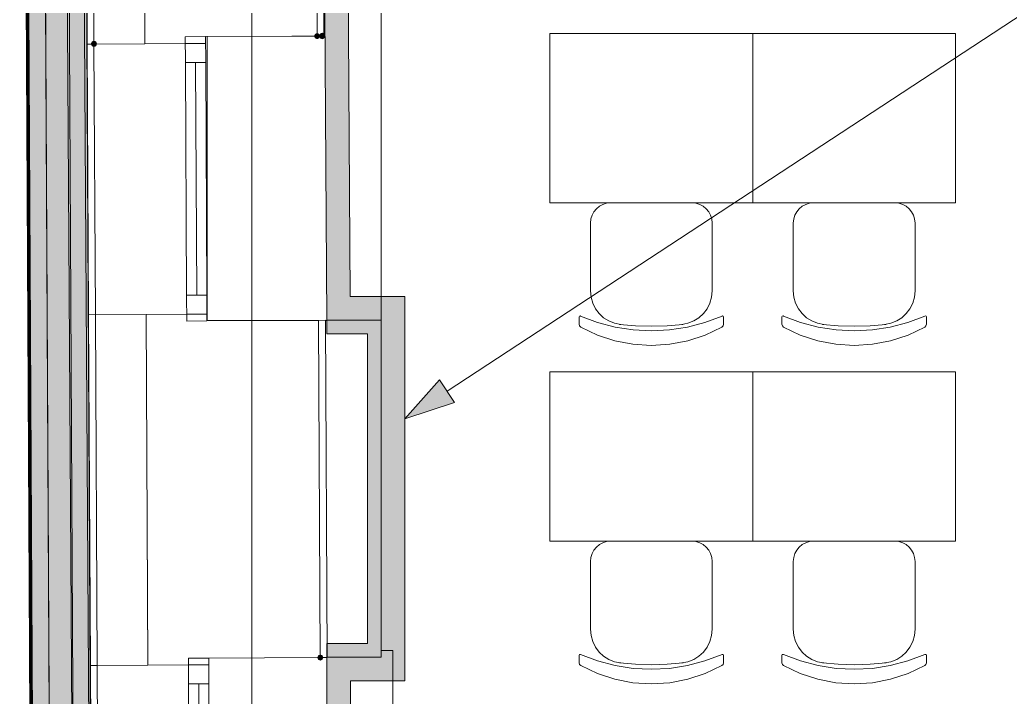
# Model space of a CAD drawing. Header units: millimetres. Extents: x 0 to 1189, y 0 to 841.
# Drawn here: x 231.81 to 261.1, y 434.51 to 454.52 of the extents above; entities that cross this region are included whole.
import ezdxf

# ---------------------------------------------------------------- set-up
doc = ezdxf.new("R2010")
doc.units = ezdxf.units.MM

msp = doc.modelspace()

# ---------------------------------------------------------------- hatches: boundary and pattern name
at = {"true_color": 0x3d3d3d}
h = msp.add_hatch(color=250, dxfattribs=at)
h.dxf.hatch_style = 2
h.paths.add_polyline_path([(233.597357, 492.155523), (234.233358, 368.207333), (232.456355, 366.41133), (231.811354, 492.145523)])
h = msp.add_hatch(color=250, dxfattribs=at)
h.dxf.hatch_style = 2
h.paths.add_polyline_path([(231.852354, 491.855522), (232.496355, 366.461331), (232.454355, 366.40933), (231.811354, 491.855522)])
at = {"true_color": 0xf1d696}
h = msp.add_hatch(color=41, dxfattribs=at)
h.dxf.hatch_style = 2
h.paths.add_polyline_path([(241.581369, 446.344453), (240.881368, 446.344453), (240.649368, 482.235507), (241.349369, 482.235507)])
h = msp.add_hatch(color=7)
h.dxf.hatch_style = 2
h.paths.add_polyline_path([(240.603368, 454.130465), (240.539805, 454.104027), (240.513367, 454.040464), (240.539805, 453.976902), (240.603368, 453.950464), (240.66693, 453.976902), (240.693368, 454.040464), (240.66693, 454.104027)])
h = msp.add_hatch(color=7)
h.dxf.hatch_style = 2
h.paths.add_polyline_path([(240.844368, 454.051464), (240.81793, 454.115027), (240.754368, 454.141465), (240.690805, 454.115027), (240.664368, 454.051464), (240.664368, 454.036464), (240.690805, 453.972902), (240.754368, 453.946464), (240.81793, 453.972902), (240.844368, 454.036464)])
h = msp.add_hatch(color=7)
h.dxf.hatch_style = 2
h.paths.add_polyline_path([(234.094358, 453.816464), (234.06792, 453.880027), (234.004358, 453.906464), (233.940795, 453.880027), (233.914357, 453.816464), (233.914357, 453.806464), (233.940795, 453.742901), (234.004358, 453.716464), (234.06792, 453.742901), (234.094358, 453.806464)])
h = msp.add_hatch(color=41, dxfattribs=at)
h.dxf.hatch_style = 2
h.paths.add_polyline_path([(241.581369, 446.344453), (240.890368, 445.648452), (240.881368, 446.344453)])
h = msp.add_hatch(color=41, dxfattribs=at)
h.dxf.hatch_style = 2
h.paths.add_polyline_path([(241.581369, 446.344453), (241.585369, 445.644452), (240.885368, 445.644452)])
h = msp.add_hatch(color=41, dxfattribs=at)
h.dxf.hatch_style = 2
h.paths.add_polyline_path([(242.49537, 446.344453), (242.49537, 445.644452), (241.585369, 445.644452), (241.581369, 446.344453)])
h = msp.add_hatch(color=41, dxfattribs=at)
h.dxf.hatch_style = 2
h.paths.add_polyline_path([(242.49537, 445.644452), (243.195372, 446.344453), (243.195372, 445.644452)])
h = msp.add_hatch(color=41, dxfattribs=at)
h.dxf.hatch_style = 2
h.paths.add_polyline_path([(242.49537, 446.344453), (243.195372, 446.344453), (242.49537, 445.644452)])
h = msp.add_hatch(color=7)
h.dxf.hatch_style = 2
h.paths.add_polyline_path([(242.49537, 445.644452), (242.49537, 445.244451), (240.885368, 445.244451), (240.885368, 445.644452)])
h = msp.add_hatch(color=41, dxfattribs=at)
h.dxf.hatch_style = 2
h.paths.add_polyline_path([(243.195372, 435.690436), (242.49537, 435.690436), (242.49537, 445.644452), (243.195372, 445.644452)])
h = msp.add_hatch(color=7)
h.dxf.hatch_style = 2
h.paths.add_polyline_path([(242.49537, 435.690436), (242.09537, 435.690436), (242.09537, 445.244451), (242.49537, 445.244451)])
at = {"true_color": 0x0077b0}
h = msp.add_hatch(color=144, dxfattribs=at)
h.dxf.hatch_style = 2
h.paths.add_polyline_path([(243.195372, 442.734447), (244.224373, 443.887449), (244.663374, 443.218448)])
h = msp.add_hatch(color=7)
h.dxf.hatch_style = 2
h.paths.add_polyline_path([(242.09537, 435.690436), (240.885368, 435.690436), (240.885368, 436.090437), (242.09537, 436.090437)])
h = msp.add_hatch(color=7)
h.dxf.hatch_style = 2
h.paths.add_polyline_path([(240.697368, 435.767436), (240.633805, 435.740999), (240.607368, 435.677436), (240.633805, 435.613874), (240.697368, 435.587436), (240.76093, 435.613874), (240.787368, 435.677436), (240.76093, 435.740999)])
at = {"true_color": 0xf1d696}
h = msp.add_hatch(color=41, dxfattribs=at)
h.dxf.hatch_style = 2
h.paths.add_polyline_path([(241.589369, 434.990435), (240.889368, 434.990435), (240.885368, 435.690436)])
h = msp.add_hatch(color=41, dxfattribs=at)
h.dxf.hatch_style = 2
h.paths.add_polyline_path([(240.885368, 435.690436), (241.585369, 435.690436), (241.589369, 434.990435)])
h = msp.add_hatch(color=41, dxfattribs=at)
h.dxf.hatch_style = 2
h.paths.add_polyline_path([(241.589369, 434.990435), (241.585369, 435.690436), (242.49537, 435.690436), (242.49537, 434.990435)])
h = msp.add_hatch(color=41, dxfattribs=at)
h.dxf.hatch_style = 2
h.paths.add_polyline_path([(242.49537, 435.690436), (243.195372, 434.990435), (242.49537, 434.990435)])
h = msp.add_hatch(color=41, dxfattribs=at)
h.dxf.hatch_style = 2
h.paths.add_polyline_path([(243.195372, 435.690436), (243.195372, 434.990435), (242.49537, 435.690436)])
h = msp.add_hatch(color=41, dxfattribs=at)
h.dxf.hatch_style = 2
h.paths.add_polyline_path([(241.734369, 408.844395), (241.034368, 408.844395), (240.889368, 434.990435), (241.589369, 434.990435)])

# ---------------------------------------------------------------- linework, layer by layer
at = {"color": 7, "lineweight": 0}
for points in [[(238.672365, 237.628134), (238.672365, 729.022884)], [(233.025356, 367.007331), (232.382355, 492.304523)], [(232.456355, 366.41133), (231.811354, 492.145523)], [(232.469355, 366.424331), (231.824354, 492.145523)], [(233.762357, 367.707332), (232.988356, 492.151523)], [(233.083356, 492.152523), (233.722357, 367.707332)], [(233.488357, 492.154523), (234.177358, 381.361353)], [(234.233358, 368.197333), (233.597357, 492.155523)], [(234.233358, 368.197333), (233.597357, 492.155523)], [(232.454355, 366.40933), (231.811354, 491.855522)], [(232.466355, 366.421331), (231.822354, 491.855522)], [(232.467355, 366.422331), (231.823354, 491.855522)], [(232.472355, 366.427331), (231.828354, 491.855522)], [(232.489355, 366.444331), (231.846354, 491.855522)], [(232.493355, 366.448331), (231.849354, 491.855522)], [(232.496355, 366.451331), (231.852354, 491.855522)], [(232.508355, 366.463331), (231.864354, 491.855522)], [(232.528355, 366.507331), (231.887354, 491.404521)], [(232.387355, 491.407521), (233.026356, 367.007331)], [(242.49537, 445.644452), (242.49537, 482.933509)], [(240.649368, 482.235507), (240.885368, 445.644452)], [(241.581369, 446.344453), (241.349369, 482.235507)], [(233.746357, 465.097481), (233.804357, 453.805464)], [(233.746357, 465.097481), (233.804357, 453.815464)], [(234.004358, 453.806464), (233.946357, 465.098481)], [(235.44636, 465.106481), (235.50436, 453.814464)], [(235.50436, 453.824464), (235.44636, 465.106481)], [(240.603368, 454.040464), (240.548368, 464.732481)], [(240.803368, 454.041464), (240.748368, 464.733481)], [(237.303363, 454.023464), (236.703362, 454.020464)], [(237.303363, 454.023464), (236.703362, 454.020464)], [(236.703362, 454.020464), (236.707362, 453.260463)], [(236.703362, 454.020464), (236.707362, 453.260463)], [(237.303363, 454.023464), (240.603368, 454.040464)], [(237.307363, 453.263463), (237.303363, 454.023464)], [(237.307363, 453.263463), (237.303363, 454.023464)], [(237.354363, 454.024464), (237.354363, 445.640452)], [(240.754368, 454.036464), (239.857366, 454.036464)], [(240.603368, 454.040464), (240.803368, 454.041464)], [(233.804357, 453.815464), (233.845357, 445.805452)], [(233.845357, 445.805452), (233.804357, 453.815464)], [(233.804357, 453.805464), (234.004358, 453.806464)], [(234.004358, 453.806464), (235.50436, 453.814464)], [(234.045358, 445.806452), (234.004358, 453.806464)], [(235.50436, 453.814464), (236.704362, 453.820464)], [(237.304363, 453.823464), (236.704362, 453.820464)], [(236.707362, 453.260463), (237.307363, 453.263463)], [(236.742362, 446.380453), (236.707362, 453.260463)], [(237.042362, 446.382453), (237.007362, 453.262463)], [(237.307363, 453.263463), (237.342363, 446.383453)], [(236.742362, 446.380453), (237.342363, 446.383453)], [(236.746362, 445.620452), (236.742362, 446.380453)], [(236.742362, 446.380453), (236.746362, 445.620452)], [(237.342363, 446.383453), (237.346363, 445.623452)], [(237.346363, 445.623452), (237.342363, 446.383453)], [(243.195372, 446.344453), (241.581369, 446.344453)], [(243.195372, 446.344453), (243.195372, 445.644452)], [(235.54536, 445.814452), (233.845357, 445.805452)], [(233.845357, 445.805452), (233.898357, 435.442436)], [(233.845357, 445.805452), (233.898357, 435.462436)], [(234.098358, 435.443436), (234.045358, 445.806452)], [(236.745362, 445.820452), (235.54536, 445.814452)], [(235.54536, 445.814452), (235.59836, 435.451436)], [(235.59836, 435.471436), (235.54536, 445.814452)], [(237.345363, 445.823452), (236.745362, 445.820452)], [(237.346363, 445.623452), (236.746362, 445.620452)], [(236.746362, 445.620452), (237.346363, 445.623452)], [(240.646368, 445.640452), (237.346363, 445.623452)], [(237.354363, 445.640452), (240.646368, 445.640452)], [(240.846368, 445.641452), (240.646368, 445.640452)], [(240.697368, 435.677436), (240.646368, 445.640452)], [(240.897368, 435.678436), (240.846368, 445.641452)], [(240.846368, 445.640452), (240.885368, 445.640452)], [(242.49537, 445.644452), (240.885368, 445.644452)], [(240.885368, 445.644452), (240.885368, 445.244451)], [(240.885368, 445.644452), (241.585369, 445.644452)], [(241.585369, 445.644452), (242.49537, 445.644452)], [(242.49537, 435.690436), (242.49537, 445.644452)], [(242.49537, 445.644452), (242.49537, 435.690436)], [(243.195372, 434.990435), (243.195372, 445.644452)], [(240.885368, 445.244451), (242.09537, 445.244451)], [(242.09537, 445.244451), (242.09537, 436.090437)], [(242.09537, 436.090437), (240.885368, 436.090437)], [(240.885368, 436.090437), (240.885368, 435.690436)], [(242.845371, 435.890437), (242.49537, 435.890437)], [(242.845371, 408.144394), (242.845371, 435.890437)], [(237.397363, 435.660436), (236.797362, 435.657436)], [(237.397363, 435.660436), (236.797362, 435.657436)], [(236.797362, 435.657436), (236.801362, 434.897435)], [(236.797362, 435.657436), (236.801362, 434.897435)], [(237.397363, 435.660436), (240.697368, 435.677436)], [(237.401363, 434.900435), (237.397363, 435.660436)], [(237.401363, 434.900435), (237.397363, 435.660436)], [(240.697368, 435.677436), (240.897368, 435.678436)], [(240.885368, 435.690436), (242.49537, 435.690436)], [(240.885368, 435.690436), (240.889368, 434.990435)], [(242.49537, 435.690436), (240.885368, 435.690436)], [(233.898357, 435.462436), (233.939357, 427.442424)], [(233.939357, 427.442424), (233.898357, 435.462436)], [(233.898357, 435.442436), (234.098358, 435.443436)], [(234.098358, 435.463436), (234.098358, 435.443436)], [(234.098358, 435.443436), (235.59836, 435.451436)], [(234.139358, 427.443424), (234.098358, 435.443436)], [(235.59836, 435.451436), (235.59836, 435.471436)], [(235.59836, 435.451436), (236.798362, 435.457436)], [(237.398363, 435.460436), (236.798362, 435.457436)], [(236.801362, 434.897435), (237.401363, 434.900435)], [(236.836362, 428.017425), (236.801362, 434.897435)], [(237.136362, 428.018425), (237.101362, 434.898435)], [(237.401363, 434.900435), (237.436363, 428.020425)], [(240.889368, 434.990435), (241.038368, 408.144394)], [(241.589369, 434.990435), (242.49537, 434.990435)], [(241.734369, 408.844395), (241.589369, 434.990435)], [(243.195372, 434.990435), (242.49537, 434.990435)]]:
    msp.add_lwpolyline(points, dxfattribs=at)
at = {"color": 144, "lineweight": 0, "true_color": 0x0077b0}
for points in [[(244.444373, 443.552448), (287.216439, 471.579491)], [(243.195372, 442.734447), (244.224373, 443.887449)], [(244.224373, 443.887449), (244.663374, 443.218448)], [(243.195372, 442.734447), (244.663374, 443.218448)]]:
    msp.add_lwpolyline(points, dxfattribs=at)
at = {"color": 253, "lineweight": 0, "true_color": 0x999999}
for points in [[(247.483378, 449.115457), (247.483378, 454.115464)], [(247.483378, 454.115464), (253.483387, 454.115464)], [(253.483387, 454.115464), (253.483387, 449.115457)], [(253.483387, 449.115457), (253.483387, 454.115464)], [(253.483387, 454.115464), (259.483396, 454.115464)], [(259.483396, 454.115464), (259.483396, 449.115457)], [(253.483387, 449.115457), (247.483378, 449.115457)], [(248.68438, 448.515456), (248.696585, 448.636271), (248.731583, 448.748847), (248.786948, 448.850759), (248.860255, 448.939582), (248.949078, 449.012888), (249.05099, 449.068254), (249.163566, 449.103252), (249.284381, 449.115457)], [(248.68438, 448.515456), (248.696585, 448.636271), (248.731583, 448.748847), (248.786948, 448.850759), (248.860255, 448.939582), (248.949078, 449.012888), (249.05099, 449.068254), (249.163566, 449.103252), (249.284381, 449.115457)], [(249.283381, 449.115457), (251.684385, 449.115457)], [(249.283381, 449.115457), (251.684385, 449.115457)], [(251.684385, 449.115457), (251.805199, 449.103252), (251.917775, 449.068254), (252.019688, 449.012888), (252.10851, 448.939582), (252.181817, 448.850759), (252.237182, 448.748847), (252.27218, 448.636271), (252.284385, 448.515456)], [(251.684385, 449.115457), (251.805199, 449.103252), (251.917775, 449.068254), (252.019688, 449.012888), (252.10851, 448.939582), (252.181817, 448.850759), (252.237182, 448.748847), (252.27218, 448.636271), (252.284385, 448.515456)], [(259.483396, 449.115457), (253.483387, 449.115457)], [(254.684389, 448.515456), (254.696594, 448.636271), (254.731592, 448.748847), (254.786958, 448.850759), (254.860264, 448.939582), (254.949087, 449.012888), (255.050999, 449.068254), (255.163575, 449.103252), (255.28439, 449.115457)], [(254.684389, 448.515456), (254.696594, 448.636271), (254.731592, 448.748847), (254.786958, 448.850759), (254.860264, 448.939582), (254.949087, 449.012888), (255.050999, 449.068254), (255.163575, 449.103252), (255.28439, 449.115457)], [(255.28339, 449.115457), (257.684394, 449.115457)], [(255.28339, 449.115457), (257.684394, 449.115457)], [(257.684394, 449.115457), (257.805208, 449.103252), (257.917785, 449.068254), (258.019697, 449.012888), (258.108519, 448.939582), (258.181826, 448.850759), (258.237191, 448.748847), (258.27219, 448.636271), (258.284395, 448.515456)], [(257.684394, 449.115457), (257.805208, 449.103252), (257.917785, 449.068254), (258.019697, 449.012888), (258.108519, 448.939582), (258.181826, 448.850759), (258.237191, 448.748847), (258.27219, 448.636271), (258.284395, 448.515456)], [(248.68438, 448.515456), (248.68438, 446.512453)], [(248.68438, 448.515456), (248.68438, 446.512453)], [(252.284385, 448.515456), (252.284385, 446.512453)], [(252.284385, 448.515456), (252.284385, 446.512453)], [(254.684389, 448.515456), (254.684389, 446.512453)], [(254.684389, 448.515456), (254.684389, 446.512453)], [(258.284395, 448.515456), (258.284395, 446.512453)], [(258.284395, 448.515456), (258.284395, 446.512453)], [(249.584381, 445.517451), (249.398996, 445.553766), (249.228178, 445.622155), (249.075054, 445.719161), (248.942755, 445.841327), (248.834409, 445.985196), (248.753146, 446.147312), (248.702093, 446.324216), (248.68438, 446.512453)], [(249.584381, 445.517451), (249.398996, 445.553766), (249.228178, 445.622155), (249.075054, 445.719161), (248.942755, 445.841327), (248.834409, 445.985196), (248.753146, 446.147312), (248.702093, 446.324216), (248.68438, 446.512453)], [(252.284385, 446.512453), (252.266673, 446.324216), (252.21562, 446.147312), (252.134356, 445.985196), (252.02601, 445.841327), (251.893711, 445.719161), (251.740588, 445.622155), (251.569769, 445.553766), (251.384384, 445.517451)], [(252.284385, 446.512453), (252.266673, 446.324216), (252.21562, 446.147312), (252.134356, 445.985196), (252.02601, 445.841327), (251.893711, 445.719161), (251.740588, 445.622155), (251.569769, 445.553766), (251.384384, 445.517451)], [(255.58439, 445.517451), (255.399005, 445.553766), (255.228187, 445.622155), (255.075064, 445.719161), (254.942764, 445.841327), (254.834419, 445.985196), (254.753155, 446.147312), (254.702102, 446.324216), (254.684389, 446.512453)], [(255.58439, 445.517451), (255.399005, 445.553766), (255.228187, 445.622155), (255.075064, 445.719161), (254.942764, 445.841327), (254.834419, 445.985196), (254.753155, 446.147312), (254.702102, 446.324216), (254.684389, 446.512453)], [(258.284395, 446.512453), (258.266682, 446.324216), (258.215629, 446.147312), (258.134365, 445.985196), (258.026019, 445.841327), (257.89372, 445.719161), (257.740597, 445.622155), (257.569778, 445.553766), (257.384393, 445.517451)], [(258.284395, 446.512453), (258.266682, 446.324216), (258.215629, 446.147312), (258.134365, 445.985196), (258.026019, 445.841327), (257.89372, 445.719161), (257.740597, 445.622155), (257.569778, 445.553766), (257.384393, 445.517451)], [(248.349379, 445.741452), (248.358004, 445.762827), (248.379379, 445.771452), (248.392379, 445.768452)], [(248.349379, 445.741452), (248.358004, 445.762827), (248.379379, 445.771452), (248.392379, 445.768452)], [(248.349379, 445.525451), (248.349379, 445.741452)], [(248.349379, 445.525451), (248.349379, 445.741452)], [(252.576386, 445.768452), (252.072323, 445.578092), (251.552884, 445.441076), (251.022196, 445.358248), (250.484383, 445.330451), (249.946569, 445.358248), (249.415881, 445.441076), (248.896443, 445.578092), (248.392379, 445.768452)], [(252.576386, 445.768452), (252.072323, 445.578092), (251.552884, 445.441076), (251.022196, 445.358248), (250.484383, 445.330451), (249.946569, 445.358248), (249.415881, 445.441076), (248.896443, 445.578092), (248.392379, 445.768452)], [(252.576386, 445.768452), (252.589386, 445.771452), (252.610386, 445.762827), (252.619386, 445.741452)], [(252.576386, 445.768452), (252.589386, 445.771452), (252.610386, 445.762827), (252.619386, 445.741452)], [(252.619386, 445.525451), (252.619386, 445.741452)], [(252.619386, 445.525451), (252.619386, 445.741452)], [(254.349389, 445.741452), (254.358014, 445.762827), (254.379389, 445.771452), (254.392389, 445.768452)], [(254.349389, 445.741452), (254.358014, 445.762827), (254.379389, 445.771452), (254.392389, 445.768452)], [(254.349389, 445.525451), (254.349389, 445.741452)], [(254.349389, 445.525451), (254.349389, 445.741452)], [(258.576395, 445.768452), (258.072332, 445.578092), (257.552893, 445.441076), (257.022205, 445.358248), (256.484392, 445.330451), (255.946579, 445.358248), (255.41589, 445.441076), (254.896452, 445.578092), (254.392389, 445.768452)], [(258.576395, 445.768452), (258.072332, 445.578092), (257.552893, 445.441076), (257.022205, 445.358248), (256.484392, 445.330451), (255.946579, 445.358248), (255.41589, 445.441076), (254.896452, 445.578092), (254.392389, 445.768452)], [(258.576395, 445.768452), (258.589395, 445.771452), (258.610395, 445.762827), (258.619395, 445.741452)], [(258.576395, 445.768452), (258.589395, 445.771452), (258.610395, 445.762827), (258.619395, 445.741452)], [(258.619395, 445.525451), (258.619395, 445.741452)], [(258.619395, 445.525451), (258.619395, 445.741452)], [(248.396379, 445.440451), (248.362004, 445.476576), (248.349379, 445.525451)], [(248.396379, 445.440451), (248.362004, 445.476576), (248.349379, 445.525451)], [(252.572386, 445.440451), (252.079213, 445.206732), (251.562509, 445.037701), (251.028743, 444.935044), (250.484383, 444.90045), (249.939601, 444.935044), (249.405881, 445.037701), (248.889411, 445.206732), (248.396379, 445.440451)], [(252.572386, 445.440451), (252.079213, 445.206732), (251.562509, 445.037701), (251.028743, 444.935044), (250.484383, 444.90045), (249.939601, 444.935044), (249.405881, 445.037701), (248.889411, 445.206732), (248.396379, 445.440451)], [(251.425384, 445.522451), (250.955633, 445.480576), (250.484383, 445.466451), (250.012757, 445.480576), (249.543381, 445.522451)], [(251.425384, 445.522451), (250.955633, 445.480576), (250.484383, 445.466451), (250.012757, 445.480576), (249.543381, 445.522451)], [(252.619386, 445.525451), (252.606761, 445.476576), (252.572386, 445.440451)], [(252.619386, 445.525451), (252.606761, 445.476576), (252.572386, 445.440451)], [(254.396389, 445.440451), (254.362014, 445.476576), (254.349389, 445.525451)], [(254.396389, 445.440451), (254.362014, 445.476576), (254.349389, 445.525451)], [(258.572395, 445.440451), (258.079222, 445.206732), (257.562518, 445.037701), (257.028752, 444.935044), (256.484392, 444.90045), (255.93961, 444.935044), (255.40589, 445.037701), (254.889421, 445.206732), (254.396389, 445.440451)], [(258.572395, 445.440451), (258.079222, 445.206732), (257.562518, 445.037701), (257.028752, 444.935044), (256.484392, 444.90045), (255.93961, 444.935044), (255.40589, 445.037701), (254.889421, 445.206732), (254.396389, 445.440451)], [(257.425393, 445.522451), (256.955643, 445.480576), (256.484392, 445.466451), (256.012766, 445.480576), (255.54339, 445.522451)], [(257.425393, 445.522451), (256.955643, 445.480576), (256.484392, 445.466451), (256.012766, 445.480576), (255.54339, 445.522451)], [(258.619395, 445.525451), (258.60677, 445.476576), (258.572395, 445.440451)], [(258.619395, 445.525451), (258.60677, 445.476576), (258.572395, 445.440451)], [(247.483378, 439.115442), (247.483378, 444.115449)], [(247.483378, 444.115449), (253.483387, 444.115449)], [(253.483387, 444.115449), (253.483387, 439.115442)], [(253.483387, 439.115442), (253.483387, 444.115449)], [(253.483387, 444.115449), (259.483396, 444.115449)], [(259.483396, 444.115449), (259.483396, 439.115442)], [(253.483387, 439.115442), (247.483378, 439.115442)], [(248.68438, 438.515441), (248.696585, 438.636255), (248.731583, 438.748832), (248.786948, 438.850744), (248.860255, 438.939566), (248.949078, 439.012873), (249.05099, 439.068238), (249.163566, 439.103236), (249.284381, 439.115442)], [(248.68438, 438.515441), (248.696585, 438.636255), (248.731583, 438.748832), (248.786948, 438.850744), (248.860255, 438.939566), (248.949078, 439.012873), (249.05099, 439.068238), (249.163566, 439.103236), (249.284381, 439.115442)], [(249.283381, 439.115442), (251.684385, 439.115442)], [(249.283381, 439.115442), (251.684385, 439.115442)], [(251.684385, 439.115442), (251.805199, 439.103236), (251.917775, 439.068238), (252.019688, 439.012873), (252.10851, 438.939566), (252.181817, 438.850744), (252.237182, 438.748832), (252.27218, 438.636255), (252.284385, 438.515441)], [(251.684385, 439.115442), (251.805199, 439.103236), (251.917775, 439.068238), (252.019688, 439.012873), (252.10851, 438.939566), (252.181817, 438.850744), (252.237182, 438.748832), (252.27218, 438.636255), (252.284385, 438.515441)], [(259.483396, 439.115442), (253.483387, 439.115442)], [(254.684389, 438.515441), (254.696594, 438.636255), (254.731592, 438.748832), (254.786958, 438.850744), (254.860264, 438.939566), (254.949087, 439.012873), (255.050999, 439.068238), (255.163575, 439.103236), (255.28439, 439.115442)], [(254.684389, 438.515441), (254.696594, 438.636255), (254.731592, 438.748832), (254.786958, 438.850744), (254.860264, 438.939566), (254.949087, 439.012873), (255.050999, 439.068238), (255.163575, 439.103236), (255.28439, 439.115442)], [(255.28339, 439.115442), (257.684394, 439.115442)], [(255.28339, 439.115442), (257.684394, 439.115442)], [(257.684394, 439.115442), (257.805208, 439.103236), (257.917785, 439.068238), (258.019697, 439.012873), (258.108519, 438.939566), (258.181826, 438.850744), (258.237191, 438.748832), (258.27219, 438.636255), (258.284395, 438.515441)], [(257.684394, 439.115442), (257.805208, 439.103236), (257.917785, 439.068238), (258.019697, 439.012873), (258.108519, 438.939566), (258.181826, 438.850744), (258.237191, 438.748832), (258.27219, 438.636255), (258.284395, 438.515441)], [(248.68438, 438.515441), (248.68438, 436.512438)], [(248.68438, 438.515441), (248.68438, 436.512438)], [(252.284385, 438.515441), (252.284385, 436.512438)], [(252.284385, 438.515441), (252.284385, 436.512438)], [(254.684389, 438.515441), (254.684389, 436.512438)], [(254.684389, 438.515441), (254.684389, 436.512438)], [(258.284395, 438.515441), (258.284395, 436.512438)], [(258.284395, 438.515441), (258.284395, 436.512438)], [(249.584381, 435.517436), (249.398996, 435.553751), (249.228178, 435.622139), (249.075054, 435.719145), (248.942755, 435.841312), (248.834409, 435.985181), (248.753146, 436.147296), (248.702093, 436.324201), (248.68438, 436.512438)], [(249.584381, 435.517436), (249.398996, 435.553751), (249.228178, 435.622139), (249.075054, 435.719145), (248.942755, 435.841312), (248.834409, 435.985181), (248.753146, 436.147296), (248.702093, 436.324201), (248.68438, 436.512438)], [(252.284385, 436.512438), (252.266673, 436.324201), (252.21562, 436.147296), (252.134356, 435.985181), (252.02601, 435.841312), (251.893711, 435.719145), (251.740588, 435.622139), (251.569769, 435.553751), (251.384384, 435.517436)], [(252.284385, 436.512438), (252.266673, 436.324201), (252.21562, 436.147296), (252.134356, 435.985181), (252.02601, 435.841312), (251.893711, 435.719145), (251.740588, 435.622139), (251.569769, 435.553751), (251.384384, 435.517436)], [(255.58439, 435.517436), (255.399005, 435.553751), (255.228187, 435.622139), (255.075064, 435.719145), (254.942764, 435.841312), (254.834419, 435.985181), (254.753155, 436.147296), (254.702102, 436.324201), (254.684389, 436.512438)], [(255.58439, 435.517436), (255.399005, 435.553751), (255.228187, 435.622139), (255.075064, 435.719145), (254.942764, 435.841312), (254.834419, 435.985181), (254.753155, 436.147296), (254.702102, 436.324201), (254.684389, 436.512438)], [(258.284395, 436.512438), (258.266682, 436.324201), (258.215629, 436.147296), (258.134365, 435.985181), (258.026019, 435.841312), (257.89372, 435.719145), (257.740597, 435.622139), (257.569778, 435.553751), (257.384393, 435.517436)], [(258.284395, 436.512438), (258.266682, 436.324201), (258.215629, 436.147296), (258.134365, 435.985181), (258.026019, 435.841312), (257.89372, 435.719145), (257.740597, 435.622139), (257.569778, 435.553751), (257.384393, 435.517436)], [(248.349379, 435.741436), (248.358004, 435.762811), (248.379379, 435.771436), (248.392379, 435.768436)], [(248.349379, 435.741436), (248.358004, 435.762811), (248.379379, 435.771436), (248.392379, 435.768436)], [(248.349379, 435.525436), (248.349379, 435.741436)], [(248.349379, 435.525436), (248.349379, 435.741436)], [(248.396379, 435.440436), (248.362004, 435.476561), (248.349379, 435.525436)], [(248.396379, 435.440436), (248.362004, 435.476561), (248.349379, 435.525436)], [(252.576386, 435.768436), (252.072323, 435.578077), (251.552884, 435.441061), (251.022196, 435.358233), (250.484383, 435.330436), (249.946569, 435.358233), (249.415881, 435.441061), (248.896443, 435.578077), (248.392379, 435.768436)], [(252.576386, 435.768436), (252.072323, 435.578077), (251.552884, 435.441061), (251.022196, 435.358233), (250.484383, 435.330436), (249.946569, 435.358233), (249.415881, 435.441061), (248.896443, 435.578077), (248.392379, 435.768436)], [(251.425384, 435.522436), (250.955633, 435.480561), (250.484383, 435.466436), (250.012757, 435.480561), (249.543381, 435.522436)], [(251.425384, 435.522436), (250.955633, 435.480561), (250.484383, 435.466436), (250.012757, 435.480561), (249.543381, 435.522436)], [(252.619386, 435.525436), (252.606761, 435.476561), (252.572386, 435.440436)], [(252.619386, 435.525436), (252.606761, 435.476561), (252.572386, 435.440436)], [(252.576386, 435.768436), (252.589386, 435.771436), (252.610386, 435.762811), (252.619386, 435.741436)], [(252.576386, 435.768436), (252.589386, 435.771436), (252.610386, 435.762811), (252.619386, 435.741436)], [(252.619386, 435.525436), (252.619386, 435.741436)], [(252.619386, 435.525436), (252.619386, 435.741436)], [(254.349389, 435.741436), (254.358014, 435.762811), (254.379389, 435.771436), (254.392389, 435.768436)], [(254.349389, 435.741436), (254.358014, 435.762811), (254.379389, 435.771436), (254.392389, 435.768436)], [(254.349389, 435.525436), (254.349389, 435.741436)], [(254.349389, 435.525436), (254.349389, 435.741436)], [(254.396389, 435.440436), (254.362014, 435.476561), (254.349389, 435.525436)], [(254.396389, 435.440436), (254.362014, 435.476561), (254.349389, 435.525436)], [(258.576395, 435.768436), (258.072332, 435.578077), (257.552893, 435.441061), (257.022205, 435.358233), (256.484392, 435.330436), (255.946579, 435.358233), (255.41589, 435.441061), (254.896452, 435.578077), (254.392389, 435.768436)], [(258.576395, 435.768436), (258.072332, 435.578077), (257.552893, 435.441061), (257.022205, 435.358233), (256.484392, 435.330436), (255.946579, 435.358233), (255.41589, 435.441061), (254.896452, 435.578077), (254.392389, 435.768436)], [(257.425393, 435.522436), (256.955643, 435.480561), (256.484392, 435.466436), (256.012766, 435.480561), (255.54339, 435.522436)], [(257.425393, 435.522436), (256.955643, 435.480561), (256.484392, 435.466436), (256.012766, 435.480561), (255.54339, 435.522436)], [(258.619395, 435.525436), (258.60677, 435.476561), (258.572395, 435.440436)], [(258.619395, 435.525436), (258.60677, 435.476561), (258.572395, 435.440436)], [(258.576395, 435.768436), (258.589395, 435.771436), (258.610395, 435.762811), (258.619395, 435.741436)], [(258.576395, 435.768436), (258.589395, 435.771436), (258.610395, 435.762811), (258.619395, 435.741436)], [(258.619395, 435.525436), (258.619395, 435.741436)], [(258.619395, 435.525436), (258.619395, 435.741436)], [(252.572386, 435.440436), (252.079213, 435.206717), (251.562509, 435.037685), (251.028743, 434.935029), (250.484383, 434.900435), (249.939601, 434.935029), (249.405881, 435.037685), (248.889411, 435.206717), (248.396379, 435.440436)], [(252.572386, 435.440436), (252.079213, 435.206717), (251.562509, 435.037685), (251.028743, 434.935029), (250.484383, 434.900435), (249.939601, 434.935029), (249.405881, 435.037685), (248.889411, 435.206717), (248.396379, 435.440436)], [(258.572395, 435.440436), (258.079222, 435.206717), (257.562518, 435.037685), (257.028752, 434.935029), (256.484392, 434.900435), (255.93961, 434.935029), (255.40589, 435.037685), (254.889421, 435.206717), (254.396389, 435.440436)], [(258.572395, 435.440436), (258.079222, 435.206717), (257.562518, 435.037685), (257.028752, 434.935029), (256.484392, 434.900435), (255.93961, 434.935029), (255.40589, 435.037685), (254.889421, 435.206717), (254.396389, 435.440436)]]:
    msp.add_lwpolyline(points, dxfattribs=at)

doc.saveas('drawing.dxf')
